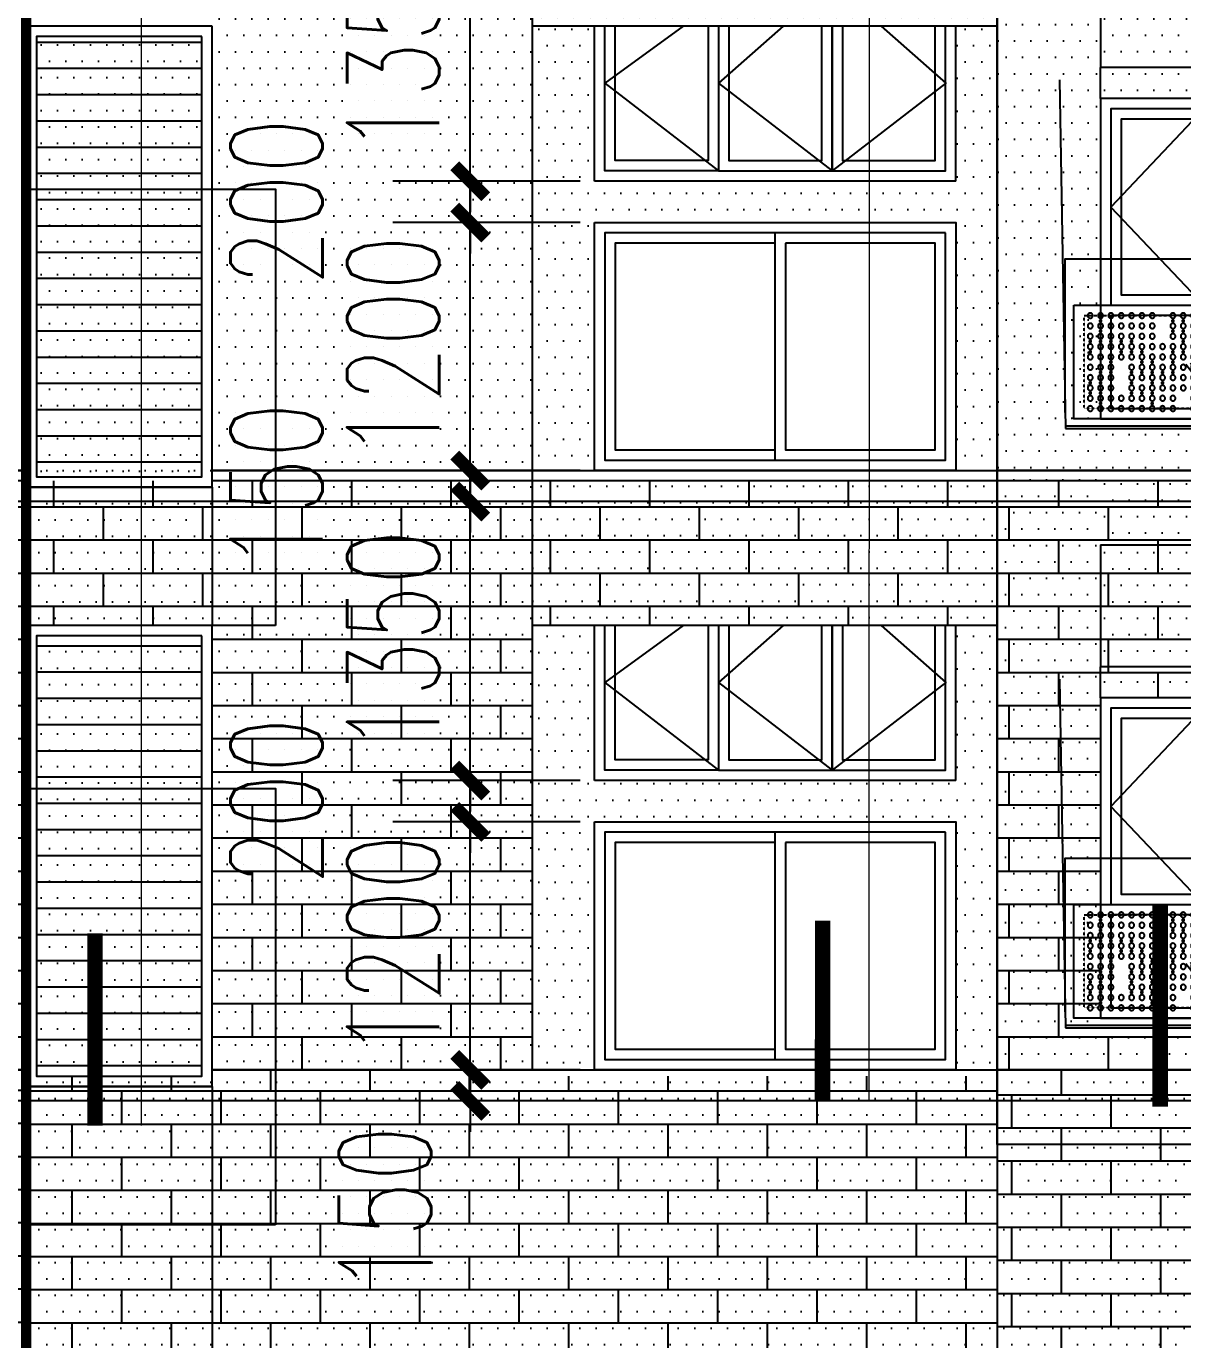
# Model space of a CAD drawing. Header units: millimetres. Extents: x 43 to 235305, y 0 to 139712.
# Drawn here: x 115549 to 121147, y 15435 to 21791 of the extents above; entities that cross this region are included whole.
import ezdxf
from ezdxf.xclip import XClip

# ---------------------------------------------------------------- set-up
doc = ezdxf.new("R2010")
doc.units = ezdxf.units.MM
doc.header["$XCLIPFRAME"] = 2
for name, pattern in [('CONTINOUS', [0]), ('DASH', [0.35, 0.25, -0.1]), ('DOTE', [2.4200000000000004, 2, -0.2, 0.02, -0.2])]:
    doc.linetypes.add(name, pattern=pattern)
for name, color, linetype in [('A-AXIS', 1, 'DOTE'), ('A-DRWD-DIMS', 144, 'Continuous'), ('A-ELEV-DRWD', 130, 'Continuous'), ('A-ELEV-LINE', 30, 'Continuous'), ('A-ELEV-LINE1', 33, 'Continuous'), ('A-ELEV-LINE2', 55, 'Continuous'), ('A-ELEV-OPEN', 253, 'Continuous'), ('A-ELEV-OUT2', 6, 'CONTINOUS'), ('A-ELEV-PATT', 55, 'Continuous'), ('A-ELEV-SHUT', 215, 'Continuous'), ('A-HATH1', 251, 'Continuous'), ('A-WALL', 2, 'Continuous'), ('DIM_IDEN', 3, 'Continuous'), ('Sun', 138, 'Continuous'), ('Window_detail', 165, 'Continuous')]:
    doc.layers.add(name, color=color, linetype=linetype)
doc.styles.add('_TCH_DIM_T3', font='SIMPLEX', dxfattribs={"width": 0.7058823529411767, "bigfont": 'GBCBIG'})
doc.dimstyles.new('_TCH_ARCH&&150', dxfattribs={"dimtxt": 446.25, "dimasz": 150, "dimexe": 375, "dimexo": 450, "dimgap": 150, "dimtad": 1, "dimdec": 0, "dimzin": 0, "dimdsep": 46, "dimtxsty": '_TCH_DIM_T3', "dimblk": 'ARCHTICK', "dimcen": 0.09, "dimclrt": 7, "dimazin": 2, "dimtfac": 1, "dimtdec": 0, "dimtix": 1, "dimtmove": 2, "dimatfit": 3, "dimfxl": 1, "dimtolj": 1, "dimtzin": 0, "dimarcsym": 0})

# ---------------------------------------------------------------- blocks, each defined once
blk = doc.blocks.new('核心筒2')
at = {"layer": 'A-HATH1'}
h = blk.add_hatch(dxfattribs=at)
h.set_pattern_fill('DOTS', color=256, scale=50, style=0)
h.set_pattern_definition([(7.016477563892661e-15, (259982.2302657588, -42542.53409566975), (39.6875, 79.375), [0, -79.375])])
h.paths.add_polyline_path([(262232.2302657551, -41822.53409566125), (259982.2302657588, -41822.53409566125), (259982.2302657588, -42542.53409566975), (262232.2302657547, -42542.53409566975)])
h = blk.add_hatch(dxfattribs=at)
h.set_pattern_fill('DOTS', color=256, scale=50, style=0)
h.set_pattern_definition([(7.016477563892661e-15, (259982.2302657588, -45442.53409566975), (39.6875, 79.375), [0, -79.375])])
h.paths.add_polyline_path([(262232.2302657551, -44722.53409566125), (259982.2302657588, -44722.53409566125), (259982.2302657588, -45442.53409566975), (262232.2302657547, -45442.53409566975)])
at = {"layer": 'A-ELEV-LINE1'}
for p, q in [((259982.2302657588, -41792.53409566125), (259982.2302657588, -47592.53409566128)), ((259982.2302657589, -42542.53409566975), (262232.2302657552, -42542.53409566975)), ((259982.230265759, -42542.53409566975), (262232.2302657552, -42542.53409566975)), ((262232.2302657551, -44692.53409566128), (262232.2302657551, -42542.53409566972)), ((259982.230265759, -45442.53409566975), (262232.2302657552, -45442.53409566975)), ((262232.2302657552, -47592.53409566125), (262232.2302657552, -45442.53409566975))]:
    blk.add_line(p, q, dxfattribs=at)
at = {"layer": 'A-ELEV-LINE2'}
for p, q in [((262232.2302657547, -42542.53409566975), (262232.2302657551, -41792.53409566125)), ((262232.2302657552, -44692.53409566125), (259482.2302657588, -44692.53409566125)), ((262232.2302657547, -45442.53409566975), (262232.2302657551, -44692.53409566131)), ((262232.2302657552, -47592.53409566125), (259482.2302657588, -47592.53409566125))]:
    blk.add_line(p, q, dxfattribs=at)
blk = doc.blocks.new('A$C38F80F9D')
at = {"layer": 'A-ELEV-PATT'}
h = blk.add_hatch(dxfattribs=at)
h.set_pattern_fill('ANSI31', color=256, scale=80, angle=135, style=0)
h.set_pattern_definition([(180, (-95221.55615442997, 77593.15607318238), (-2.131628207280301e-14, -127), [])])
h.paths.add_polyline_path([(-250.0013708038023, 2400.000458058872), (549.9986291924724, 2400.000458058872), (549.9986292382819, 270.0004580589593), (-250.0013707581093, 270.0004580589593)])
at = {"layer": 'A-HATH1'}
h = blk.add_hatch(dxfattribs=at)
h.set_pattern_fill('DOTS', color=256, scale=50, style=0)
h.set_pattern_definition([(7.016477563892661e-15, (-250.0013708038023, 350.0004580589593), (39.6875, 79.375), [0, -79.375])])
h.paths.add_polyline_path([(-250.0013708038023, 2400.000458058872), (549.9986291924724, 2400.000458058872), (549.9986292382819, 270.0004580589593), (-250.0013707581093, 270.0004580589593)])
at = {"layer": 'A-ELEV-SHUT'}
for points in [[(-300.0013708038023, 2450.000458058872), (599.9986291924724, 2450.000458058872), (599.9986292382819, 220.0004580589593), (-300.0013707581093, 220.0004580589593)], [(-250.0013708038023, 2400.000458058872), (549.9986291924724, 2400.000458058872), (549.9986292382819, 270.0004580589593), (-250.0013707581093, 270.0004580589593)]]:
    blk.add_lwpolyline(points, close=True, dxfattribs=at)
blk = doc.blocks.new('A$C79B806BD')
at = {"layer": 'A-ELEV-LINE1'}
for p, q in [((50.00013805105118, 670.0000997095485), (950.0001384544303, 670.0000997095485)), ((50.00013805105118, 670.0000997095485), (50.00013805099297, 9.970954852178693e-05)), ((50.00013805099297, 9.970954852178693e-05), (950.0001384544303, 9.970954852178693e-05))]:
    blk.add_line(p, q, dxfattribs=at)
blk = doc.blocks.new('A$C503F3A81')
at = {"layer": 'A-HATH1'}
h = blk.add_hatch(dxfattribs=at)
h.set_pattern_fill('DOTS', color=256, scale=50, style=0)
h.set_pattern_definition([(7.016477563892661e-15, (-0.0005162175511941314, 3650.000099669094), (39.6875, 79.375), [0, -79.375])])
h.paths.add_polyline_path([(1549.999635648855, 5800.000099751283), (1549.999636244145, 6520.000099751429), (1519.999636244145, 6520.000099751429), (1519.999636244145, 6550.000099710072), (-0.0005162175511941314, 6550.000099669094), (-0.0005162174347788095, 6520.000375773001), (-0.000364231294952333, 5800.000099660654), (-0.0003642309457063675, 3650.000099669094), (1549.999635694548, 3650.000099710887)])
h = blk.add_hatch(dxfattribs=at)
h.set_pattern_fill('DOTS', color=256, scale=50, style=0)
h.set_pattern_definition([(7.016477563892661e-15, (-0.000364231294952333, 750.0000996690942), (39.6875, 79.375), [0, -79.375])])
h.paths.add_polyline_path([(1549.999635648855, 2900.000099751283), (2449.99963569094, 2900.000099751283), (2449.99963569094, 3650.000099735131), (-0.0003642308292910457, 3650.000099669094), (-0.0003642308292910457, 3620.000099669152), (-0.000364231294952333, 2900.000099660654), (-0.0003642308292910457, 750.0000996690942), (1549.999635694548, 750.0000997108873)])
at = {"layer": 'A-ELEV-LINE1'}
blk.add_line((2449.99963569094, 599.9996405107086), (2449.99963569094, 6550.00009973516), dxfattribs=at)
at = {"layer": 'A-ELEV-LINE2'}
for p, q in [((-0.0003642309457063675, 3650.000099669094), (1549.99963580491, 3650.000099710509)), ((2449.999636208289, 3650.000099734578), (5749.999620418763, 3650.000099822762)), ((-0.0003642309457063675, 750.0000996690942), (1549.999635804968, 750.000099710509)), ((2449.999636208289, 750.0000997345778), (5749.999620438844, 750.0000998227624))]:
    blk.add_line(p, q, dxfattribs=at)
ref = blk.add_blockref('A$C79B806BD', (1499.999497753917, 2900.000000041793))
XClip(ref).set_block_clipping_path([(-256.05954357940936, -0.0003583494162739953), (950.0015086987987, 2111.0845140356196)])
ref = blk.add_blockref('A$C79B806BD', (1499.999497753917, 4.17931005358696e-08))
XClip(ref).set_block_clipping_path([(-256.05954357940936, -0.0003583494162739953), (950.0015086987987, 2111.0845140356196)])
at = {"layer": 'A-WALL'}
for p in [(1850.001006452658, 3349.999641692382), (1850.001006452658, 449.9996416923823)]:
    blk.add_blockref('A$C38F80F9D', p, dxfattribs=at)
blk = doc.blocks.new('A$C53B57278')
at = {"layer": 'A-HATH1'}
h = blk.add_hatch(dxfattribs=at)
h.set_pattern_fill('AR-BRSTD', color=256, scale=200, style=0)
h.set_pattern_definition([(7.016477563892661e-15, (-445581.4161025202, -32086.61274915142), (0, 160.277098), []), (90, (-445581.4161025202, -32086.61274915142), (-240.3856, 160.277098), [160.277098, -160.27708])])
h.paths.add_polyline_path([(3800.000657474855, 4300.000225633761), (3800.000657474855, 5650.000229656027), (3800.000657475088, 5670.000229656114), (3770.000657475088, 5670.000229656114), (3770.000657475088, 5700.000229614845), (2250.000657438417, 5700.000229573867), (2250.000657439232, 5670.000229573867), (0.000657443015370518, 5670.000229573867), (0.0006574429571628571, 4300.000226943317)])
h.paths.add_polyline_path([(4700.000657488185, 4300.000225323602), (4700.000657429162, 4950.000229656114), (3800.000657474855, 4950.000229656114), (3800.000657474855, 4300.000225633761)])
h.paths.add_polyline_path([(4700.000657429162, 4950.000229656114), (4700.000657363853, 5670.000229656114), (3800.000657475088, 5670.000229656114), (3800.000657475088, 4950.000229656114)])
h = blk.add_hatch(dxfattribs=at)
h.set_pattern_fill('DOTS', color=256, scale=50, style=0)
h.set_pattern_definition([(7.016477563892661e-15, (0.0006574429571628571, 4300.000225323602), (39.6875, 79.375), [0, -79.375])])
h.paths.add_polyline_path([(4700.000657429162, 4950.000229656114), (4700.000657363853, 5670.000229656114), (3800.000657475088, 5670.000229656114), (3800.000657475088, 4950.000229656114)])
h.paths.add_polyline_path([(3800.000657474855, 4300.000225633761), (3800.000657474855, 5650.000229656027), (3800.000657475088, 5670.000229656114), (3770.000657475088, 5670.000229656114), (3770.000657475088, 5700.000229614845), (2250.000657438417, 5700.000229573867), (2250.000657439232, 5670.000229573867), (0.000657443015370518, 5670.000229573867), (0.0006574429571628571, 4300.000226943317)])
h.paths.add_polyline_path([(4700.000657488185, 4300.000225323602), (4700.000657429162, 4950.000229656114), (3800.000657474855, 4950.000229656114), (3800.000657474855, 4300.000225633761)])
h = blk.add_hatch(dxfattribs=at)
h.set_pattern_fill('AR-BRSTD', color=256, scale=200, style=0)
h.set_pattern_definition([(7.016477563892661e-15, (0.0006574429571628571, 4300.000225323602), (0, 160.277098), []), (90, (0.0006574429571628571, 4300.000225323602), (-240.3856, 160.277098), [160.277098, -160.27708])])
h.paths.add_polyline_path([(5300.000657475088, 5700.000229656085), (5300.000657475088, 4950.000229656114), (4700.000657429162, 4950.000229656114), (4700.000657488185, 4300.000225323602), (12900.00065736094, 4300.000222497736), (12900.00065736094, 5550.000229573663), (12900.00065736094, 5700.000229860947)])
h.paths.add_polyline_path([(4700.000657429162, 4950.000229656114), (5300.000657475088, 4950.000229656114), (5300.000657475088, 5670.000229656114), (4700.000657361117, 5670.000229656114), (4700.000657361117, 5549.999770415481)])
at = {"layer": 'A-ELEV-LINE'}
for points in [[(3800.000658602978, 8600.00022797141), (0.0006586828967556357, 8600.000227886165), (0.0006586828967556357, 8550.000227886281), (3800.000658603967, 8550.000227971526)], [(4700.000658600358, 8550.000227989396), (12900.00065857504, 8550.00022815197), (12900.00065857504, 8600.000228151854), (4700.000658599369, 8600.00022798928)]]:
    blk.add_lwpolyline(points, dxfattribs=at)
at = {"layer": 'A-ELEV-LINE1'}
for p, q in [((4700.000657361117, 5699.999770415481), (4700.00065787835, 0.000229442142881453)), ((3800.000658715027, 5620.000228354009), (3800.000657474855, 4300.000225633761))]:
    blk.add_line(p, q, dxfattribs=at)
blk = doc.blocks.new('A$C1A436226')
at = {"layer": 'A-ELEV-DRWD'}
blk.add_line((-875, 49.9999999999709), (-875, 1150.000000000029), dxfattribs=at)
blk.add_lwpolyline([(-1700, 1150.000000000029), (-50, 1150.000000000029), (-50, 49.9999999999709), (-1700, 49.9999999999709)], close=True, dxfattribs=at)
for points in [[(-925, 1100.000000000029), (-925, 99.9999999999709), (-1650, 99.9999999999709), (-1650, 1100.000000000029), (-925, 1100.000000000029)], [(-875, 1100.000000000029), (-100, 1100.000000000029), (-100, 99.9999999999709), (-875, 99.9999999999709)]]:
    blk.add_lwpolyline(points, dxfattribs=at)
at = {"layer": 'A-ELEV-LINE1'}
blk.add_lwpolyline([(0, 1200.000000000029), (-1750, 1200.000000000029), (-1750, 0), (0, 0)], close=True, dxfattribs=at)
at = {"layer": 'Window_detail', "lineweight": 0}
for points in [[(-1519.154617693683, 608.3758651378157, 0, 0, 0), (-1175, 608.3758651378157, 66.66666666666666, 0, 0), (-925, 608.3758651378157, 0, 0, 0)], [(-229.9647984627518, 608.3758651378157, 0, 0, 0), (-625, 608.3758651378157, 66.66666666666666, 0, 0), (-875, 608.3758651378157, 0, 0, 0)]]:
    blk.add_lwpolyline(points, format="xyseb", dxfattribs=at)
blk = doc.blocks.new('A$C4DD540B2')
at = {"layer": 'A-HATH1'}
h = blk.add_hatch(dxfattribs=at)
h.set_pattern_fill('DOTS', color=256, scale=50, style=0)
h.set_pattern_definition([(7.016477563892661e-15, (0, -1399.999999991443), (39.6875, 79.375), [0, -79.375])])
h.paths.add_polyline_path([(2249.999999996391, 750.0000000000582), (1950.001770059578, 750.0000000000582), (1950.001770059578, 0.000693282694555819), (200.0017700635362, 0.0006932826363481581), (200.0017700635362, 750.0000000000582), (0, 750.0000000000582), (0, -1399.999999991443), (200.0017700635362, -1399.999999991443), (200.0017700635362, -199.9992986842408), (1950.001770063536, -199.9992986842408), (1950.001770063536, -1399.999999991443), (2249.999999996391, -1399.999999991443)])
at = {"layer": 'A-ELEV-DRWD'}
for points in [[(799.3351033955696, 750), (799.3351033955696, 50.00069328260724), (250.0017700635944, 50.00069328260724), (250.0017700635944, 750)], [(749.3351033955696, 750), (749.3351033955696, 100.0006932826072), (300.0017700635944, 100.0006932826072), (300.0017700635944, 750)], [(1349.668436727545, 750), (1349.668436727545, 50.00069328260724), (799.3351033956278, 50.00069328260724), (799.3351033956278, 750)], [(1299.668436727545, 750), (1299.668436727545, 100.0006932826072), (849.3351033956278, 100.0006932826072), (849.3351033956278, 750)], [(1349.668436727545, 750), (1349.668436727545, 50.00069328260724), (1900.001770059578, 50.00069328260724), (1900.001770059578, 750)], [(1399.668436727545, 750), (1399.668436727545, 100.0006932826072), (1850.001770059578, 100.0006932826072), (1850.001770059578, 750)]]:
    blk.add_lwpolyline(points, dxfattribs=at)
at = {"layer": 'A-ELEV-LINE1'}
for p, q in [((200.0017700635362, 0.0006932825781404972), (200.0017700635362, 750.0000000000291)), ((1950.001770059578, 0.001386556745273992), (1950.00177005952, 750)), ((200.0017700635362, 0.0006932825781404972), (1950.001770059578, 0.0006932826363481581))]:
    blk.add_line(p, q, dxfattribs=at)
at = {"layer": 'A-ELEV-OPEN'}
for points in [[(561.7460796627565, 750), (249.001770063478, 475.0006932826072), (799.3351033954532, 50.00069328260724)], [(1036.924127128383, 750), (1349.668436727661, 475.0006932826072), (799.335103395686, 50.00069328260724)], [(1520.257460460241, 750), (1900.001770059578, 475.0006932826072), (1349.668436727545, 50.00069328260724)]]:
    blk.add_lwpolyline(points, dxfattribs=at)
blk.add_blockref('A$C1A436226', (1950.001770063536, -1399.99929868427))
blk = doc.blocks.new('A$C44E4211A')
at = {"layer": 'A-HATH1'}
h = blk.add_hatch(dxfattribs=at)
h.set_pattern_fill('DOTS', color=256, scale=50, style=0)
h.set_pattern_definition([(7.016477563892661e-15, (-86054.84016246547, 4300.000205841177), (39.6875, 79.375), [0, -79.375])])
h.paths.add_polyline_path([(700.0016813670518, 4299.999975336686), (1699.999957388733, 4299.999975336686), (1699.999957388733, 5399.999975336628), (1299.999957394204, 5399.999975336628), (1299.999957394204, 5499.999975336628), (1299.999957399676, 5699.999983934482), (699.9999573890818, 5699.999983934482)])
h.paths.add_polyline_path([(199.9999565865146, 5699.999983934496), (199.9999565865728, 4299.999975336672), (700.0016813670518, 4299.999975336628), (699.9999573890818, 5699.999983934482)])
h = blk.add_hatch(dxfattribs=at)
h.set_pattern_fill('AR-BRSTD', color=256, scale=200, style=0)
h.set_pattern_definition([(7.016477563892661e-15, (-354442.6605211319, -32103.24004928957), (0, 160.277098), []), (90, (-354442.6605211319, -32103.24004928957), (-240.3856, 160.277098), [160.277098, -160.27708])])
h.paths.add_polyline_path([(1699.999957388733, 5399.999975336628), (1299.999957394204, 5399.999975336628), (1299.999957394204, 5499.999975336628), (1299.999957399676, 5699.999983934482), (699.9999573890818, 5699.999983934482), (700.0016813670518, 4299.999975336686), (1699.999957388733, 4299.999975336686)])
h.paths.add_polyline_path([(199.9999565865146, 5699.999983934467), (199.9999565865146, 4299.999975336672), (700.0016813670518, 4299.999975336628), (699.9999573890818, 5699.999983934482)])
at = {"layer": 'A-ELEV-LINE'}
blk.add_lwpolyline([(199.9999565865146, 8599.999974951003), (1299.999957399676, 8599.999983934482), (1299.999957399676, 8549.999983934598), (199.9999565865146, 8549.999974951003)], close=True, dxfattribs=at)
at = {"layer": 'A-ELEV-LINE1'}
blk.add_line((199.9999565865146, 5699.999975336512), (199.9999565865146, -1.663013244979084e-05), dxfattribs=at)
blk = doc.blocks.new('GGGG')
at = {"layer": 'A-ELEV-OPEN'}
for p, q in [((-176.0290317090694, -227.4544437791919), (0, 0)), ((-127.9908184655942, -95.66718616965227), (-220.3852467753459, -215.0538753734436)), ((-48.03821324394085, -131.787257609365), (44.356215065578, -12.40056840592297))]:
    blk.add_line(p, q, dxfattribs=at)
blk = doc.blocks.new('A$C26D120F1')
blk.add_circle((0, 0), 12.5)
blk = doc.blocks.new('A$C51B9566A')
at = {"layer": 'Sun'}
blk.add_lwpolyline([(1260, 550), (0, 550), (0, 0), (1260, 0)], close=True, dxfattribs=at)
at = {"layer": 'Sun', "color": 8, "linetype": 'DASH', "ltscale": 0.2}
blk.add_lwpolyline([(1210, 500), (50, 500), (50, 50), (1210, 50)], close=True, dxfattribs=at)
at = {"layer": 'Sun'}
for centre in [(80, 475), (130, 475), (280, 475), (330, 475), (480, 475), (530, 475), (730, 475), (780, 475), (1130, 475), (80, 425), (130, 425), (280, 425), (330, 425), (480, 425), (530, 425), (730, 425), (780, 425), (1130, 425), (80, 375), (80, 325), (330, 375), (380, 375), (380, 325), (480, 325), (530, 375), (530, 325), (580, 375), (580, 325), (630, 325), (680, 325), (730, 375), (730, 325), (780, 325), (930, 325), (980, 375), (980, 325), (1030, 375), (1030, 325), (1080, 375), (1130, 375), (1180, 375), (1180, 325), (80, 275), (180, 275), (230, 275), (330, 275), (380, 275), (430, 275), (480, 275), (630, 275), (680, 275), (780, 275), (880, 275), (930, 275), (1080, 275), (180, 225), (230, 225), (330, 225), (380, 225), (430, 225), (480, 225), (630, 225), (780, 225), (830, 225), (880, 225), (930, 225), (980, 225), (1080, 225), (1130, 225), (130, 125), (180, 175), (180, 125), (230, 175), (330, 175), (330, 125), (430, 175), (430, 125), (480, 175), (530, 175), (530, 125), (580, 125), (630, 125), (680, 175), (680, 125), (830, 175), (880, 175), (880, 125), (930, 125), (980, 175), (980, 125), (1130, 175), (1130, 125), (1180, 175), (1180, 125), (130, 75), (580, 75), (630, 75), (880, 75), (1130, 75)]:
    blk.add_circle(centre, 5, dxfattribs=at)
for p in [(80, 500), (130, 500), (180, 500), (230, 500), (280, 500), (330, 500), (430, 500), (480, 500), (530, 500), (630, 500), (680, 500), (730, 500), (780, 500), (880, 500), (930, 500), (980, 500), (1030, 500), (1080, 500), (1130, 500), (1180, 500), (80, 450), (130, 450), (180, 450), (230, 450), (280, 450), (330, 450), (430, 450), (480, 450), (530, 450), (580, 450), (630, 450), (680, 450), (730, 450), (780, 450), (880, 450), (930, 450), (980, 450), (1030, 450), (1080, 450), (1130, 450), (1180, 450), (80, 400), (130, 400), (180, 400), (230, 400), (280, 400), (330, 400), (430, 400), (480, 400), (530, 400), (580, 400), (630, 400), (680, 400), (730, 400), (780, 400), (880, 400), (930, 400), (980, 400), (1030, 400), (1080, 400), (1130, 400), (1180, 400), (80, 350), (180, 350), (230, 350), (280, 350), (330, 350), (380, 350), (430, 350), (480, 350), (530, 350), (580, 350), (630, 350), (680, 350), (730, 350), (780, 350), (830, 350), (880, 350), (930, 350), (980, 350), (1030, 350), (1080, 350), (1130, 350), (1180, 350), (80, 300), (80, 250), (180, 300), (180, 250), (230, 300), (230, 250), (280, 300), (280, 250), (330, 300), (330, 250), (380, 300), (380, 250), (430, 300), (430, 250), (480, 300), (480, 250), (530, 300), (530, 250), (580, 300), (630, 300), (630, 250), (680, 300), (680, 250), (730, 300), (730, 250), (780, 300), (780, 250), (830, 300), (830, 250), (880, 300), (880, 250), (930, 300), (930, 250), (980, 300), (980, 250), (1030, 300), (1080, 300), (1080, 250), (1130, 300), (1130, 250), (1180, 300), (1180, 250), (80, 200), (130, 200), (180, 200), (230, 200), (280, 200), (330, 200), (380, 200), (430, 200), (480, 200), (530, 200), (630, 200), (680, 200), (730, 200), (780, 200), (830, 200), (880, 200), (930, 200), (980, 200), (1080, 200), (1130, 200), (1180, 200), (80, 150), (130, 150), (180, 150), (230, 150), (330, 150), (380, 150), (430, 150), (480, 150), (530, 150), (580, 150), (630, 150), (680, 150), (730, 150), (780, 150), (830, 150), (880, 150), (930, 150), (980, 150), (1080, 150), (1130, 150), (1180, 150), (80, 100), (130, 100), (180, 100), (230, 100), (330, 100), (380, 100), (430, 100), (480, 100), (530, 100), (580, 100), (630, 100), (680, 100), (780, 100), (830, 100), (880, 100), (930, 100), (980, 100), (1030, 100), (1080, 100), (1130, 100), (1180, 100), (80, 50), (130, 50), (180, 50), (230, 50), (280, 50), (330, 50), (380, 50), (430, 50), (480, 50), (530, 50), (580, 50), (630, 50), (680, 50), (780, 50), (830, 50), (880, 50), (930, 50), (980, 50), (1030, 50), (1080, 50), (1130, 50), (1180, 50)]:
    blk.add_blockref('A$C26D120F1', p, dxfattribs=at)
blk = doc.blocks.new('A$C448F658A')
at = {"layer": 'A-ELEV-DRWD'}
blk.add_line((499.9996489819023, 1699.999977486004), (499.9996489817859, 749.9999764795648), dxfattribs=at)
for points in [[(49.9996489463374, 1699.999977486063), (949.999649017991, 1699.999977486063), (949.9996490178746, 749.9999764796521), (49.99964894622099, 749.9999764796521)], [(49.99964894674486, 699.9999764795939), (949.9996489464538, 699.9999764795939), (949.9996489464538, 249.9999754512974), (49.99964894697769, 249.9999754512974)]]:
    blk.add_lwpolyline(points, close=True, dxfattribs=at)
for points in [[(449.9996489817859, 799.9999764795648), (99.99964894622099, 799.9999764796521), (99.9996489463374, 1649.999977486063), (449.9996489819023, 1649.999977486004), (449.9996489817859, 799.9999764795648)], [(549.9996489817859, 799.9999764795648), (549.9996489819023, 1649.999977486004), (899.999649017991, 1649.999977486063), (899.9996490178746, 799.9999764796521), (549.9996489817859, 799.9999764795648)]]:
    blk.add_lwpolyline(points, dxfattribs=at)
at = {"layer": 'A-ELEV-LINE1'}
blk.add_lwpolyline([(-0.000351053022313863, 199.9999774875178), (-0.0003510536625981331, 1749.999977486237), (999.9996489463374, 1749.999977486237), (999.999648946512, 199.9999774875178), (-0.000351053022313863, 199.9999774875178)], dxfattribs=at)
at = {"layer": 'A-ELEV-OPEN'}
for points in [[(499.9996489819023, 1699.999977486004), (49.99964894627919, 1224.999976982857), (499.9996489817859, 749.9999764796521)], [(499.9996489819023, 1699.999977486004), (949.9996490179328, 1224.999976982857), (499.9996489820187, 749.9999764796521)]]:
    blk.add_lwpolyline(points, dxfattribs=at)
at = {"layer": 'A-ELEV-DRWD', "xscale": 0.5, "yscale": 0.5, "zscale": 0.5}
blk.add_blockref('GGGG', (564.6345764442231, 469.0350067435356), dxfattribs=at)
at = {"layer": 'Sun'}
ref = blk.add_blockref('A$C51B9566A', (-130.000351053488, 199.9999774875178), dxfattribs=at)
XClip(ref).set_block_clipping_path([(130.00000000020373, -35.01187695679255), (1301.5942964869027, 774.9999999994179)])
blk = doc.blocks.new('A$C33016C81')
at = {"layer": 'A-HATH1'}
h = blk.add_hatch(dxfattribs=at)
h.set_pattern_fill('DOTS', color=256, scale=50, style=0)
h.set_pattern_definition([(7.016709298534877e-15, (10199.9999184513, 2750.000008031988), (39.6875, 79.375), [0, -79.375])])
h.paths.add_polyline_path([(11199.99991845211, 3270.000008032919), (10549.99991843494, 3270.00000802867), (10549.99991842476, 3600.000008032919), (10199.9999184513, 3600.000008032919), (10199.9999184513, 2689.999999999854), (11199.99991845206, 2690.000008031813), (11199.9999184513, 3050.000008597708), (11850.00047836147, 3050.000008597708), (11850.00047836147, 5950.000088887609), (11699.99976646842, 5950.000276103907), (11199.9999184513, 5950.000276103907), (11199.99991845194, 5000.000008032133), (10199.9999184513, 5000.000008031639), (10199.9999184513, 4850.000008031639), (11199.99991845211, 4850.000008031639)])
h = blk.add_hatch(dxfattribs=at)
h.set_pattern_fill('DOTS', color=256, scale=50, style=0)
h.set_pattern_definition([(7.016709298534877e-15, (10199.9999184513, 5000.000008031639), (39.6875, 79.375), [0, -79.375])])
h.paths.add_polyline_path([(11199.99991845206, 5650.000008031959), (10599.99991844641, 5650.000008031988), (10599.99991844641, 5649.999991966964), (10199.9999184513, 5649.999991966964), (10199.9999184513, 5000.000008031639), (11199.99991845194, 5000.000008032133)])
h = blk.add_hatch(dxfattribs=at)
h.set_pattern_fill('DOTS', color=256, scale=50, style=0)
h.set_pattern_definition([(7.016709298534877e-15, (10599.99991843506, 149.999999970285), (39.6875, 79.375), [0, -79.375])])
h.paths.add_polyline_path([(11850.00047836135, 149.9999988276104), (10549.99991844175, 150.0000085961365), (10549.99991844641, 8.032919140532613e-06), (10199.99991845194, 0), (10199.9999184513, 700.0000080329191), (10549.99991842476, 700.0000080329191), (10549.99991843553, 370.0000080329191), (11199.99991845211, 370.0000080329191), (11199.99991845497, 3050.000000000058), (11850.00047836135, 3050.000008597708)])
h = blk.add_hatch(dxfattribs=at)
h.set_pattern_fill('DOTS', color=256, scale=50, style=0)
h.set_pattern_definition([(7.016709298534877e-15, (10199.9999184513, 2100.000008031639), (39.6875, 79.375), [0, -79.375])])
h.paths.add_polyline_path([(11199.99991845206, 2690.000008031988), (10199.9999184513, 2690.000008031988), (10199.9999184513, 2100.000008031639), (11199.99991845194, 2100.000008032162)])
h = blk.add_hatch(dxfattribs=at)
h.set_pattern_fill('DOTS', color=256, scale=50, style=0)
h.set_pattern_definition([(7.016709298534877e-15, (10199.9999184513, 1950.000008031639), (39.6875, 79.375), [0, -79.375])])
h.paths.add_polyline_path([(10199.9999184513, 2100.000008031639), (10199.9999184513, 1950.000008031639), (11199.9999184513, 1950.000008032162), (11199.9999184513, 2100.000008032162)])
at = {"layer": 'A-ELEV-LINE1'}
for p, q in [((11199.99991845206, 5590.000008031813), (11199.99991845194, 5000.000008032162)), ((10199.99991845194, 5000.000008031639), (11199.99991845194, 5000.000008032133)), ((11199.9999184513, 2690.000008031988), (10199.999918452, 2690.000008031988)), ((11199.99991845206, 2690.000008031813), (11199.99991845194, 2100.000008032162)), ((10199.99991845194, 2100.000008031639), (11199.99991845194, 2100.000008032162)), ((10199.999918452, 1950.000008031639), (11199.99991845136, 1950.000008032162))]:
    blk.add_line(p, q, dxfattribs=at)
at = {"layer": 'A-ELEV-LINE2'}
for p, q in [((11199.9999184513, 4850.000008031609), (11199.9999184513, 5000.000008032133)), ((10599.999918441, 3050.000008597708), (11850.00047836135, 3050.000008597708)), ((11199.9999184513, 1950.000008031609), (11199.9999184513, 2100.000008032133)), ((10599.999918441, 150.0000085977081), (11850.00047836135, 149.9999988276104))]:
    blk.add_line(p, q, dxfattribs=at)
ref = blk.add_blockref('A$C448F658A', (10200.00027023401, 3100.00003054543))
XClip(ref).set_block_clipping_path([(1170.3066133825341, 153.89199763190118), (399.99964820139576, 153.89199761112104), (399.999648946512, 549.9999774875178), (-68.77624362136703, 549.9999774875178), (-68.77624362136703, 1840.852530524222), (1198.523655807192, 1840.852530524222)])
ref = blk.add_blockref('A$C448F658A', (10200.00027023401, 200.0000305454305))
XClip(ref).set_block_clipping_path([(1170.3066133825341, 153.89199763190118), (399.99964820139576, 153.89199761112104), (399.999648946512, 549.9999774875178), (-68.77624362136703, 549.9999774875178), (-68.77624362136703, 1840.852530524222), (1198.523655807192, 1840.852530524222)])
blk = doc.blocks.new('_ArchTick')
at = {"color": 0, "linetype": 'ByBlock', "const_width": 0.4}
blk.add_lwpolyline([(-0.5, -0.5), (0.5, 0.5)], dxfattribs=at)
blk = doc.blocks.new('*D2713')
at = {"layer": 'A-DRWD-DIMS', "color": 0, "lineweight": -2, "transparency": 16777216}
for p, q in [((117697.9572357599, 22391.32623332073), (117697.9572357599, 22541.32623332073)), ((118230.8662056021, 22391.32623332073), (117322.9572357599, 22391.32623332073)), ((117697.9572357599, 21041.32692659487), (117697.9572357599, 22391.32623332073)), ((118230.8662056021, 21041.32692659487), (117322.9572357599, 21041.32692659487)), ((117697.9572357599, 21041.32692659487), (117697.9572357599, 20891.32692659487))]:
    blk.add_line(p, q, dxfattribs=at)
at = {"layer": 'Defpoints', "color": 0, "transparency": 16777216}
for p in [(117697.9572357599, 22391.32623332073), (118680.8662056021, 22391.32623332073), (118680.8662056021, 21041.32692659487)]:
    blk.add_point(p, dxfattribs=at)
at = {"layer": 'A-DRWD-DIMS', "color": 0, "lineweight": -2, "transparency": 16777216, "xscale": 150, "yscale": 150, "zscale": 150}
for p, rotation in [((117697.9572357599, 22391.32623332073), 270), ((117697.9572357599, 21041.32692659487), 90)]:
    blk.add_blockref('_ArchTick', p, dxfattribs=dict(at, rotation=rotation))
at = {"layer": 'A-DRWD-DIMS', "color": 7, "lineweight": 0, "transparency": 16777216, "insert": (117324.8322357599, 21716.32657995776), "char_height": 446.25, "attachment_point": 5, "rotation": 90, "style": '_TCH_DIM_T3'}
blk.add_mtext('\\A1;1350', dxfattribs=at)
blk = doc.blocks.new('*D2113')
at = {"layer": 'A-DRWD-DIMS', "color": 0, "lineweight": -2, "transparency": 16777216}
for p, q in [((117697.9572357599, 21041.32692659487), (117697.9572357599, 21191.32692659487)), ((118230.8662056021, 21041.32692659487), (117322.9572357599, 21041.32692659487)), ((117697.9572357599, 20841.32693462805), (117697.9572357599, 21041.32692659487)), ((118230.8662056021, 20841.32693462805), (117322.9572357599, 20841.32693462805)), ((117697.9572357599, 20841.32693462805), (117697.9572357599, 20691.32693462805))]:
    blk.add_line(p, q, dxfattribs=at)
at = {"layer": 'Defpoints', "color": 0, "transparency": 16777216}
for p in [(117697.9572357599, 21041.32692659487), (118680.8662056021, 21041.32692659487), (118680.8662056021, 20841.32693462805)]:
    blk.add_point(p, dxfattribs=at)
at = {"layer": 'A-DRWD-DIMS', "color": 0, "lineweight": -2, "transparency": 16777216, "xscale": 150, "yscale": 150, "zscale": 150}
for p, rotation in [((117697.9572357599, 21041.32692659487), 270), ((117697.9572357599, 20841.32693462805), 90)]:
    blk.add_blockref('_ArchTick', p, dxfattribs=dict(at, rotation=rotation))
at = {"layer": 'A-DRWD-DIMS', "color": 7, "lineweight": 0, "transparency": 16777216, "insert": (116760.4572357596, 20941.32693061145), "char_height": 446.25, "attachment_point": 5, "rotation": 90, "style": '_TCH_DIM_T3'}
blk.add_mtext('\\A1;200', dxfattribs=at)
blk = doc.blocks.new('*D2114')
at = {"layer": 'A-DRWD-DIMS', "color": 0, "lineweight": -2, "transparency": 16777216}
for p, q in [((117697.9572357599, 20841.32693462805), (117697.9572357599, 20991.32693462805)), ((118230.8662056021, 20841.32693462805), (117322.9572357599, 20841.32693462805)), ((117697.9572357599, 19641.32623293967), (117697.9572357599, 20841.32693462805)), ((118230.8662056021, 19641.32623293967), (117322.9572357599, 19641.32623293967)), ((117697.9572357599, 19641.32623293967), (117697.9572357599, 19491.32623293967))]:
    blk.add_line(p, q, dxfattribs=at)
at = {"layer": 'Defpoints', "color": 0, "transparency": 16777216}
for p in [(117697.9572357599, 20841.32693462805), (118680.8662056021, 20841.32693462805), (118680.8662056021, 19641.32623293967)]:
    blk.add_point(p, dxfattribs=at)
at = {"layer": 'A-DRWD-DIMS', "color": 0, "lineweight": -2, "transparency": 16777216, "xscale": 150, "yscale": 150, "zscale": 150}
for p, rotation in [((117697.9572357599, 20841.32693462805), 270), ((117697.9572357599, 19641.32623293967), 90)]:
    blk.add_blockref('_ArchTick', p, dxfattribs=dict(at, rotation=rotation))
at = {"layer": 'A-DRWD-DIMS', "color": 7, "lineweight": 0, "transparency": 16777216, "insert": (117324.8322357599, 20241.32658378383), "char_height": 446.25, "attachment_point": 5, "rotation": 90, "style": '_TCH_DIM_T3'}
blk.add_mtext('\\A1;1200', dxfattribs=at)
blk = doc.blocks.new('*D2115')
at = {"layer": 'A-DRWD-DIMS', "color": 0, "lineweight": -2, "transparency": 16777216}
for p, q in [((117697.9572357599, 19641.32623293967), (117697.9572357599, 19791.32623293967)), ((118230.8662056021, 19641.32623293967), (117322.9572357599, 19641.32623293967)), ((117697.9572357599, 19491.32623332079), (117697.9572357599, 19641.32623293967)), ((118230.8662056021, 19491.32623332079), (117322.9572357599, 19491.32623332079)), ((117697.9572357599, 19491.32623332079), (117697.9572357599, 19341.32623332079))]:
    blk.add_line(p, q, dxfattribs=at)
at = {"layer": 'Defpoints', "color": 0, "transparency": 16777216}
for p in [(117697.9572357599, 19641.32623293967), (118680.8662056021, 19641.32623293967), (118680.8662056021, 19491.32623332079)]:
    blk.add_point(p, dxfattribs=at)
at = {"layer": 'A-DRWD-DIMS', "color": 0, "lineweight": -2, "transparency": 16777216, "xscale": 150, "yscale": 150, "zscale": 150}
for p, rotation in [((117697.9572357599, 19641.32623293967), 270), ((117697.9572357599, 19491.32623332079), 90)]:
    blk.add_blockref('_ArchTick', p, dxfattribs=dict(at, rotation=rotation))
at = {"layer": 'A-DRWD-DIMS', "color": 7, "lineweight": 0, "transparency": 16777216, "insert": (116760.4572357596, 19566.32623313024), "char_height": 446.25, "attachment_point": 5, "rotation": 90, "style": '_TCH_DIM_T3'}
blk.add_mtext('\\A1;150', dxfattribs=at)
blk = doc.blocks.new('*D2116')
at = {"layer": 'A-DRWD-DIMS', "color": 0, "lineweight": -2, "transparency": 16777216}
for p, q in [((117697.9572357599, 19491.32623332079), (117697.9572357599, 19641.32623332079)), ((118230.8662056021, 19491.32623332079), (117322.9572357599, 19491.32623332079)), ((117697.9572357599, 18141.32692659481), (117697.9572357599, 19491.32623332079)), ((118230.8662056021, 18141.32692659481), (117322.9572357599, 18141.32692659481)), ((117697.9572357599, 18141.32692659481), (117697.9572357599, 17991.32692659481))]:
    blk.add_line(p, q, dxfattribs=at)
at = {"layer": 'Defpoints', "color": 0, "transparency": 16777216}
for p in [(117697.9572357599, 19491.32623332079), (118680.8662056021, 19491.32623332079), (118680.8662056021, 18141.32692659481)]:
    blk.add_point(p, dxfattribs=at)
at = {"layer": 'A-DRWD-DIMS', "color": 0, "lineweight": -2, "transparency": 16777216, "xscale": 150, "yscale": 150, "zscale": 150}
for p, rotation in [((117697.9572357599, 19491.32623332079), 270), ((117697.9572357599, 18141.32692659481), 90)]:
    blk.add_blockref('_ArchTick', p, dxfattribs=dict(at, rotation=rotation))
at = {"layer": 'A-DRWD-DIMS', "color": 7, "lineweight": 0, "transparency": 16777216, "insert": (117324.8322357599, 18816.32657995776), "char_height": 446.25, "attachment_point": 5, "rotation": 90, "style": '_TCH_DIM_T3'}
blk.add_mtext('\\A1;1350', dxfattribs=at)
blk = doc.blocks.new('*D2117')
at = {"layer": 'A-DRWD-DIMS', "color": 0, "lineweight": -2, "transparency": 16777216}
for p, q in [((117697.9572357599, 18141.32692659481), (117697.9572357599, 18291.32692659481)), ((118230.8662056021, 18141.32692659481), (117322.9572357599, 18141.32692659481)), ((117697.9572357599, 17941.32693462799), (117697.9572357599, 18141.32692659481)), ((118230.8662056021, 17941.32693462799), (117322.9572357599, 17941.32693462799)), ((117697.9572357599, 17941.32693462799), (117697.9572357599, 17791.32693462799))]:
    blk.add_line(p, q, dxfattribs=at)
at = {"layer": 'Defpoints', "color": 0, "transparency": 16777216}
for p in [(117697.9572357599, 18141.32692659481), (118680.8662056021, 18141.32692659481), (118680.8662056021, 17941.32693462799)]:
    blk.add_point(p, dxfattribs=at)
at = {"layer": 'A-DRWD-DIMS', "color": 0, "lineweight": -2, "transparency": 16777216, "xscale": 150, "yscale": 150, "zscale": 150}
for p, rotation in [((117697.9572357599, 18141.32692659481), 270), ((117697.9572357599, 17941.32693462799), 90)]:
    blk.add_blockref('_ArchTick', p, dxfattribs=dict(at, rotation=rotation))
at = {"layer": 'A-DRWD-DIMS', "color": 7, "lineweight": 0, "transparency": 16777216, "insert": (116760.4572357596, 18041.32693061139), "char_height": 446.25, "attachment_point": 5, "rotation": 90, "style": '_TCH_DIM_T3'}
blk.add_mtext('\\A1;200', dxfattribs=at)
blk = doc.blocks.new('*D2118')
at = {"layer": 'A-DRWD-DIMS', "color": 0, "lineweight": -2, "transparency": 16777216}
for p, q in [((117697.9572357599, 17941.32693462799), (117697.9572357599, 18091.32693462799)), ((118230.8662056021, 17941.32693462799), (117322.9572357599, 17941.32693462799)), ((117697.9572357599, 16741.32693462799), (117697.9572357599, 17941.32693462799)), ((118230.8662056021, 16741.32693462799), (117322.9572357599, 16741.32693462799)), ((117697.9572357599, 16741.32693462799), (117697.9572357599, 16591.32693462799))]:
    blk.add_line(p, q, dxfattribs=at)
at = {"layer": 'Defpoints', "color": 0, "transparency": 16777216}
for p in [(117697.9572357599, 17941.32693462799), (118680.8662056021, 17941.32693462799), (118680.8662056021, 16741.32693462799)]:
    blk.add_point(p, dxfattribs=at)
at = {"layer": 'A-DRWD-DIMS', "color": 0, "lineweight": -2, "transparency": 16777216, "xscale": 150, "yscale": 150, "zscale": 150}
for p, rotation in [((117697.9572357599, 17941.32693462799), 270), ((117697.9572357599, 16741.32693462799), 90)]:
    blk.add_blockref('_ArchTick', p, dxfattribs=dict(at, rotation=rotation))
at = {"layer": 'A-DRWD-DIMS', "color": 7, "lineweight": 0, "transparency": 16777216, "insert": (117324.8322357599, 17341.32693462796), "char_height": 446.25, "attachment_point": 5, "rotation": 90, "style": '_TCH_DIM_T3'}
blk.add_mtext('\\A1;1200', dxfattribs=at)
blk = doc.blocks.new('*D2119')
at = {"layer": 'A-DRWD-DIMS', "color": 0, "lineweight": -2, "transparency": 16777216}
for p, q in [((117697.9572357599, 16741.32693462799), (117697.9572357599, 16891.32693462799)), ((118230.8662056021, 16741.32693462799), (117322.9572357599, 16741.32693462799)), ((117697.9572357599, 16591.32623332073), (117697.9572357599, 16741.32693462799)), ((118230.8662056021, 16591.32623332073), (117322.9572357599, 16591.32623332073)), ((117697.9572357599, 16591.32623332073), (117697.9572357599, 16441.32623332073))]:
    blk.add_line(p, q, dxfattribs=at)
at = {"layer": 'Defpoints', "color": 0, "transparency": 16777216}
for p in [(117697.9572357599, 16741.32693462799), (118680.8662056021, 16741.32693462799), (118680.8662056021, 16591.32623332073)]:
    blk.add_point(p, dxfattribs=at)
at = {"layer": 'A-DRWD-DIMS', "color": 0, "lineweight": -2, "transparency": 16777216, "xscale": 150, "yscale": 150, "zscale": 150}
for p, rotation in [((117697.9572357599, 16741.32693462799), 270), ((117697.9572357599, 16591.32623332073), 90)]:
    blk.add_blockref('_ArchTick', p, dxfattribs=dict(at, rotation=rotation))
at = {"layer": 'A-DRWD-DIMS', "color": 7, "lineweight": 0, "transparency": 16777216, "insert": (117285.4572357596, 16066.32623332072), "char_height": 446.25, "attachment_point": 5, "rotation": 90, "style": '_TCH_DIM_T3'}
blk.add_mtext('\\A1;150', dxfattribs=at)

msp = doc.modelspace()

# ---------------------------------------------------------------- hatches: boundary and pattern name
at = {"layer": 'A-HATH1'}
h = msp.add_hatch(dxfattribs=at)
h.set_pattern_fill('AR-BRSTD', color=256, scale=200, style=0)
h.set_pattern_definition([(180, (120249.2746583096, 16741.32623332068), (0, 160.277098), []), (90, (120249.2746583096, 16741.32623332068), (240.3856, 160.277098), [160.277098, -160.27708])])
h.paths.add_polyline_path([(107349.2746583915, 19591.326241346), (111699.2746736642, 19591.326241346), (111699.2746736642, 17461.32623332045), (112299.2746736637, 17461.32623332051), (112299.2746736637, 19591.32624134589), (120249.2746583095, 19591.32624134595), (120249.2746583095, 18891.32623331224), (117999.2746583133, 18891.32623331224), (117999.2746582554, 16741.32623332068), (116449.2746583879, 16741.32623335363), (116449.2746584336, 18891.32623340293), (115549.2746584374, 18891.32623340287), (115549.2746583794, 16741.32623338675), (107349.2746584131, 16741.32623360776), (107349.2746584131, 17341.32577416229), (106749.2750618302, 17341.32577416229), (106749.2750618302, 19341.32576612923), (107349.2746583914, 19341.32576612929)])
h.paths.add_polyline_path([(102899.2746572105, 19591.32624134589), (105999.2746581132, 19591.32624134595), (105999.2746581132, 19341.32576612929), (106149.2750618519, 19341.32576612935), (106149.275061852, 17341.32577416235), (105999.2746581078, 17341.32577416229), (105999.2746581078, 16741.32623364414), (102899.2746585342, 16741.32623372767)])
h = msp.add_hatch(dxfattribs=at)
h.set_pattern_fill('AR-BRSTD', color=256, scale=200, style=0)
h.set_pattern_definition([(180, (121749.2746583133, 16741.32623332074), (0, 160.277098), []), (90, (121749.2746583133, 16741.32623332074), (240.3856, 160.277098), [160.277098, -160.27708])])
h.paths.add_polyline_path([(120249.2746583086, 19591.3262329352), (121349.2746591228, 19591.3262419188), (121349.2746583182, 19341.32624135264), (121749.2746583133, 19341.32624135264), (121749.2746583126, 18541.32624135229), (120749.2746583133, 18541.32624135281), (120749.2746583133, 16961.32624135357), (121349.2746583296, 16961.32624135357), (121349.2746583236, 16741.32624191842), (120249.2746583096, 16741.32623332074)])

# ---------------------------------------------------------------- linework, layer by layer
at = {"layer": 'A-AXIS'}
for p, q in [((134593.070855091, 19491.32623332068), (99475.78073694714, 19491.32623332068)), ((134593.070855091, 16591.32623332068), (99475.78073694714, 16591.32623332068))]:
    msp.add_line(p, q, dxfattribs=at)
at = {"layer": 'A-ELEV-OUT2', "const_width": 50}
msp.add_lwpolyline([(107349.2746583915, 11041.32623332068), (107349.2746583912, 134141.3262333208), (115549.2746578742, 134141.3262333209), (115549.2746578741, 11041.32623332068)], dxfattribs=at)
at = {"layer": 'DIM_IDEN', "lineweight": 0}
for p, q in [((116107.2893243802, 16471.41653019341), (116107.2893243802, 138159.9884302943)), ((119628.4800138699, 16591.32682511152), (119661.4520713372, 136616.766898572))]:
    msp.add_line(p, q, dxfattribs=at)
at = {"layer": 'DIM_IDEN', "const_width": 75}
for points in [[(121037.6090172791, 16563.20584916598), (121037.5315682269, 17541.32683463355)], [(119403.4800223597, 16591.38863461329), (119403.7196199167, 17463.57570543491)], [(115882.2893243802, 16471.41653019341), (115882.2893243802, 17401.58709655615)]]:
    msp.add_lwpolyline(points, dxfattribs=at)

# ---------------------------------------------------------------- block references
ref = msp.add_blockref('A$C33016C81', (131949.2745767646, 16591.32623332069), dxfattribs=dict(xscale=-1))
XClip(ref).set_block_clipping_path([(-856.3468736420036, -211.86822273989674), (11699.999766468361, 7025.000274815684)])
at = {"xscale": -1}
for name, p in [('A$C503F3A81', (117999.2742940825, 15991.32613365159)), ('核心筒2', (380231.5049240685, 64333.86032898199))]:
    msp.add_blockref(name, p, dxfattribs=at)
at = {"layer": 'A-HATH1', "xscale": -1}
msp.add_blockref('A$C53B57278', (120249.2753169925, 11041.32600504892), dxfattribs=at)
at = {"layer": 'A-WALL', "xscale": -1}
for p in [(120249.2746583097, 21041.32623331224), (120249.2746583097, 18141.32623331224)]:
    msp.add_blockref('A$C4DD540B2', p, dxfattribs=at)
at = {"layer": 'A-WALL'}
msp.add_blockref('A$C44E4211A', (120049.2747017231, 11041.3262579842), dxfattribs=at)

# ---------------------------------------------------------------- dimensions: what is measured, and where the dimension line sits
at = {"layer": 'A-DRWD-DIMS', "lineweight": 0}
for p1, p2, distance, picture, middle in [((118680.8662056021, 21041.32692659486), (118680.8662056021, 22391.32623332072), 982.9089698422031, '*D2713', (117324.8322357599, 21716.32657995776)), ((118680.8662056021, 19641.32623293967), (118680.8662056021, 20841.32693462804), 982.908969842203, '*D2114', (117324.8322357599, 20241.32658378383)), ((118680.8662056021, 18141.3269265948), (118680.8662056021, 19491.32623332078), 982.9089698422032, '*D2116', (117324.8322357599, 18816.32657995776)), ((118680.8662056021, 16741.32693462798), (118680.8662056021, 17941.32693462798), 982.9089698422031, '*D2118', (117324.8322357599, 17341.32693462796))]:
    dim = msp.add_aligned_dim(p1=p1, p2=p2, distance=distance, dimstyle='_TCH_ARCH&&150', dxfattribs=at)
    dim.commit()
    dim.dimension.update_dxf_attribs({"geometry": picture, "text_midpoint": middle})
for base, p1, p2, picture, middle in [((117697.9572357599, 21041.32692659487), (118680.8662056021, 20841.32693462804), (118680.8662056021, 21041.32692659486), '*D2113', (116760.4572357596, 20941.32693061145)), ((117697.9572357599, 19641.32623293967), (118680.8662056021, 19491.32623332078), (118680.8662056021, 19641.32623293967), '*D2115', (116760.4572357596, 19566.32623313024)), ((117697.9572357599, 18141.32692659481), (118680.8662056021, 17941.32693462798), (118680.8662056021, 18141.3269265948), '*D2117', (116760.4572357596, 18041.32693061139)), ((117697.9572357599, 16741.32693462799), (118680.8662056021, 16591.32623332072), (118680.8662056021, 16741.32693462798), '*D2119', (117285.4572357596, 16066.32623332072))]:
    dim = msp.add_linear_dim(base=base, p1=p1, p2=p2, angle=90, dimstyle='_TCH_ARCH&&150', dxfattribs=at)
    dim.commit()
    dim.dimension.update_dxf_attribs({"geometry": picture, "text_midpoint": middle, "dimtype": 161})

doc.saveas('drawing.dxf')
